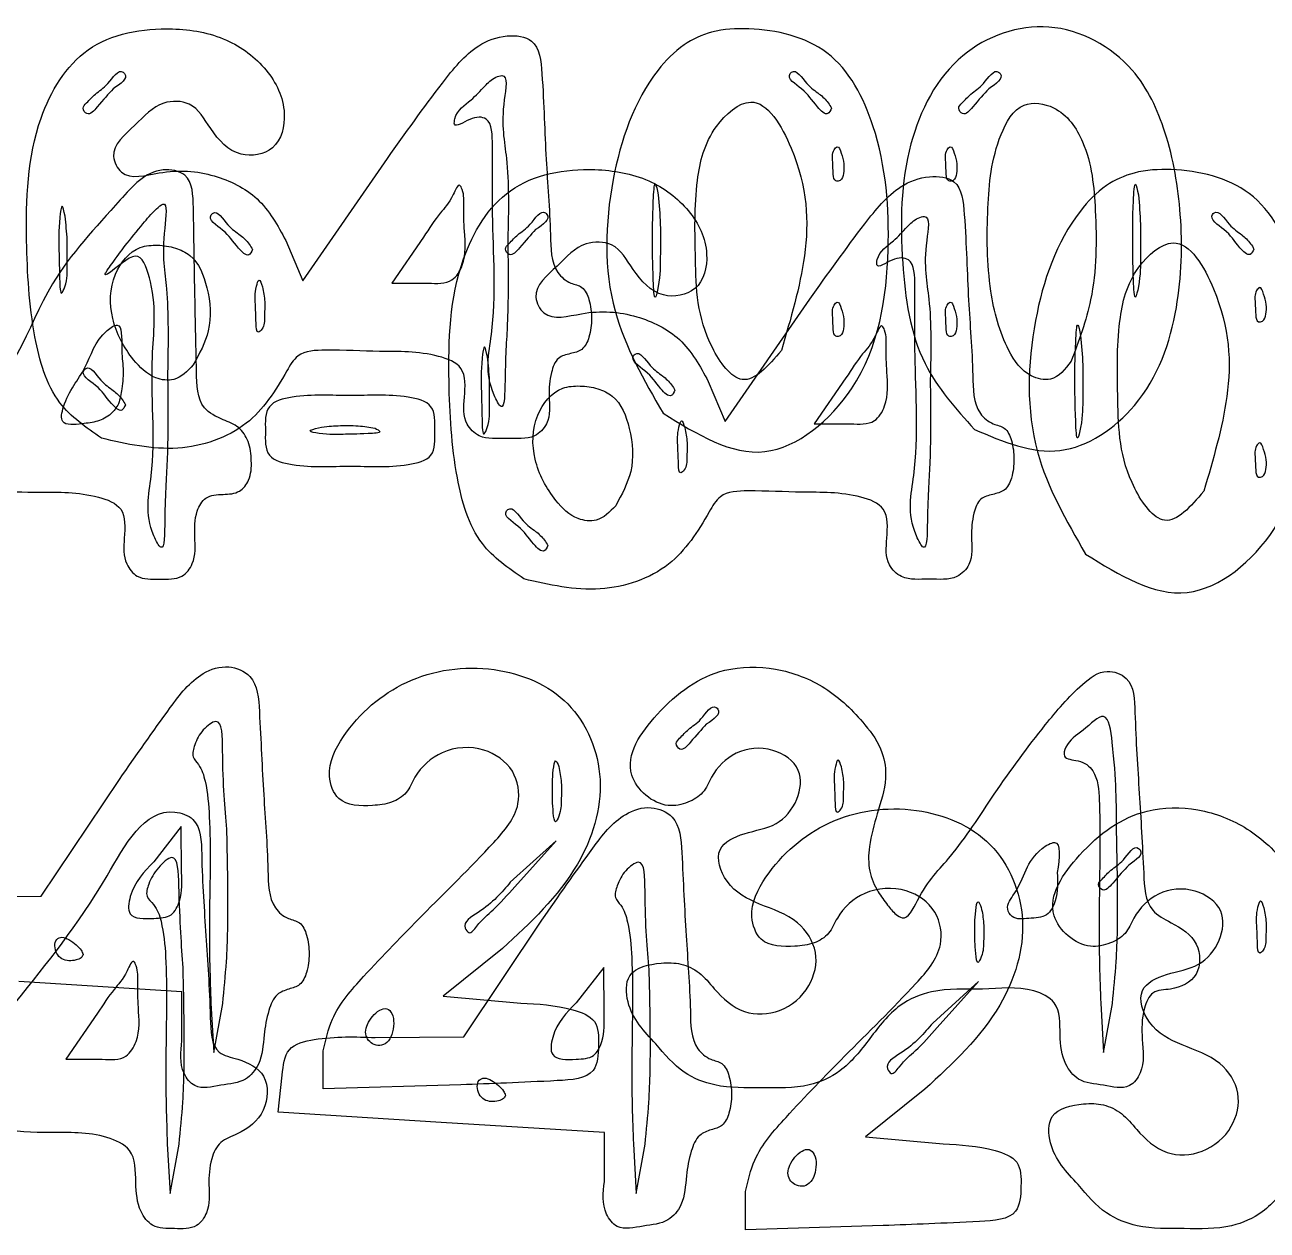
# Model space of a CAD drawing. Extents: x 0.12 to 3.45, y 0.56 to 2.39.
# Drawn here: x 2.5911 to 2.8844, y 1.4352 to 1.7197 of the extents above; entities that cross this region are included whole.
import ezdxf

# ---------------------------------------------------------------- set-up
doc = ezdxf.new("R2010")
doc.units = 0
doc.layers.get('0').update_dxf_attribs({"linetype": 'CONTINUOUS'})

msp = doc.modelspace()

# ---------------------------------------------------------------- linework, layer by layer
at = {"color": 7}
for p, q in [((2.611973, 1.704581), (2.611973, 1.704581)), ((2.81864, 1.704581), (2.81864, 1.704581)), ((2.781548, 1.700006), (2.781548, 1.700006)), ((2.783825, 1.689373), (2.783825, 1.689373)), ((2.810492, 1.689373), (2.810492, 1.689373)), ((2.656723, 1.659278), (2.676719, 1.68818)), ((2.740626, 1.679581), (2.740626, 1.679581)), ((2.853959, 1.679581), (2.853959, 1.679581)), ((2.600605, 1.674535), (2.600607, 1.674535)), ((2.65274, 1.66875), (2.656723, 1.659278)), ((2.685242, 1.669581), (2.677761, 1.658748)), ((2.694882, 1.67097), (2.694881, 1.67097)), ((2.705131, 1.669104), (2.705131, 1.669104)), ((2.711675, 1.671347), (2.711675, 1.671347)), ((2.644881, 1.666673), (2.644881, 1.666673)), ((2.881249, 1.666772), (2.881249, 1.666772)), ((2.647191, 1.657851), (2.647191, 1.657851)), ((2.677761, 1.658748), (2.686321, 1.658748)), ((2.756424, 1.626044), (2.77642, 1.654946)), ((2.883527, 1.656139), (2.883526, 1.656139)), ((2.783825, 1.652706), (2.783825, 1.652706)), ((2.810492, 1.652706), (2.810492, 1.652706)), ((2.840327, 1.646347), (2.840327, 1.646347)), ((2.769692, 1.642823), (2.769692, 1.642823)), ((2.630881, 1.639414), (2.630881, 1.639414)), ((2.700307, 1.641301), (2.700308, 1.641301)), ((2.838111, 1.64029), (2.838111, 1.64029)), ((2.624822, 1.637538), (2.624822, 1.637538)), ((2.784943, 1.636347), (2.777463, 1.625514)), ((2.794583, 1.637736), (2.794583, 1.637736)), ((2.744583, 1.633439), (2.744583, 1.633439)), ((2.752441, 1.635517), (2.756424, 1.626044)), ((2.804832, 1.63587), (2.804832, 1.63587)), ((2.613269, 1.630232), (2.613269, 1.630232)), ((2.614881, 1.630006), (2.614881, 1.630006)), ((2.741782, 1.628001), (2.741782, 1.628001)), ((2.746893, 1.624617), (2.746893, 1.624617)), ((2.777463, 1.625514), (2.786023, 1.625514)), ((2.609222, 1.62212), (2.609222, 1.62212)), ((2.647916, 1.623847), (2.647916, 1.623847)), ((2.673788, 1.62447), (2.673788, 1.62447)), ((2.815271, 1.624183), (2.815271, 1.624183)), ((2.883527, 1.619472), (2.883526, 1.619472)), ((2.869394, 1.609589), (2.869394, 1.609589)), ((2.730583, 1.60618), (2.730583, 1.60618)), ((2.714583, 1.596772), (2.714583, 1.596772)), ((2.841483, 1.594767), (2.841483, 1.594767)), ((2.708924, 1.588887), (2.708924, 1.588886)), ((2.751973, 1.55458), (2.751973, 1.55458)), ((2.717179, 1.54458), (2.717179, 1.54458)), ((2.783857, 1.544517), (2.783858, 1.544517)), ((2.595011, 1.514001), (2.613476, 1.54158)), ((2.628062, 1.530414), (2.621544, 1.52208)), ((2.62814, 1.51958), (2.628062, 1.530414)), ((2.638802, 1.52981), (2.638803, 1.52981)), ((2.848804, 1.529802), (2.848803, 1.529802)), ((2.716548, 1.52708), (2.705714, 1.51729)), ((2.706757, 1.516247), (2.716548, 1.52708)), ((2.628136, 1.51958), (2.62814, 1.51958)), ((2.83483, 1.51958), (2.83483, 1.51958)), ((2.851674, 1.521347), (2.851674, 1.521347)), ((2.706757, 1.516247), (2.706757, 1.516247)), ((2.574113, 1.513874), (2.595011, 1.514001)), ((2.81688, 1.511347), (2.81688, 1.511347)), ((2.883559, 1.511283), (2.883559, 1.511283)), ((2.694713, 1.480767), (2.713177, 1.508346)), ((2.703862, 1.501656), (2.689881, 1.490414)), ((2.604881, 1.500217), (2.604881, 1.500217)), ((2.628486, 1.497106), (2.628487, 1.497106)), ((2.727764, 1.49718), (2.721245, 1.488847)), ((2.727842, 1.486347), (2.727764, 1.49718)), ((2.738504, 1.496576), (2.738505, 1.496576)), ((2.628214, 1.491423), (2.589699, 1.493829)), ((2.816249, 1.493847), (2.805416, 1.484056)), ((2.806459, 1.483013), (2.816249, 1.493847)), ((2.628214, 1.479864), (2.628214, 1.491423)), ((2.689881, 1.490414), (2.708214, 1.488747)), ((2.617916, 1.487735), (2.617916, 1.487735)), ((2.635057, 1.488747), (2.635758, 1.47708)), ((2.635758, 1.47708), (2.637819, 1.488673)), ((2.845067, 1.488747), (2.845759, 1.47708)), ((2.845759, 1.47708), (2.84782, 1.488673)), ((2.608277, 1.486347), (2.600796, 1.475513)), ((2.678214, 1.483944), (2.678214, 1.483944)), ((2.727838, 1.486347), (2.727842, 1.486347)), ((2.806459, 1.483013), (2.806459, 1.483013)), ((2.628215, 1.479863), (2.628214, 1.479864)), ((2.673815, 1.48064), (2.694713, 1.480767)), ((2.740039, 1.479166), (2.740039, 1.479167)), ((2.600796, 1.475513), (2.609356, 1.475513)), ((2.661548, 1.468505), (2.661548, 1.477485)), ((2.661548, 1.477485), (2.661548, 1.477485)), ((2.650886, 1.463002), (2.651901, 1.471758)), ((2.694048, 1.46946), (2.661548, 1.468505)), ((2.704582, 1.466983), (2.704582, 1.466983)), ((2.803563, 1.468422), (2.789582, 1.45718)), ((2.689401, 1.460595), (2.650886, 1.463002)), ((2.727916, 1.458189), (2.689401, 1.460595)), ((2.727916, 1.44663), (2.727916, 1.458189)), ((2.624758, 1.455513), (2.625459, 1.443847)), ((2.625459, 1.443847), (2.627521, 1.455439)), ((2.734758, 1.455513), (2.735459, 1.443847)), ((2.735459, 1.443847), (2.737521, 1.455439)), ((2.789582, 1.45718), (2.807916, 1.455513)), ((2.777916, 1.45071), (2.777916, 1.45071)), ((2.617293, 1.446347), (2.617294, 1.446347)), ((2.727916, 1.44663), (2.727916, 1.44663)), ((2.839741, 1.445932), (2.839741, 1.445933)), ((2.761249, 1.444251), (2.761249, 1.444252)), ((2.761249, 1.435271), (2.761249, 1.444251)), ((2.793749, 1.436226), (2.761249, 1.435271))]:
    msp.add_line(p, q, dxfattribs=at)
for points, knots in [([(2.609222, 1.62212), (2.605602, 1.624631), (2.597305, 1.630384), (2.592415, 1.648222), (2.591149, 1.670724), (2.591843, 1.694901), (2.604567, 1.716444), (2.623593, 1.719785), (2.638647, 1.71719), (2.64863, 1.709763), (2.653488, 1.699988), (2.651059, 1.689637), (2.64089, 1.687911), (2.635042, 1.694507), (2.631153, 1.701779), (2.62246, 1.701867), (2.617462, 1.695902), (2.610526, 1.690472), (2.61455, 1.682607), (2.624704, 1.685763), (2.635324, 1.684952), (2.646981, 1.679351), (2.650789, 1.67234), (2.65274, 1.66875)], [0, 0, 0, 0, 0.012882, 0.02952, 0.052322, 0.081457, 0.100989, 0.121514, 0.134523, 0.146275, 0.157378, 0.165923, 0.173482, 0.182861, 0.190519, 0.19654, 0.20516, 0.214066, 0.218194, 0.227086, 0.24011, 0.251544, 0.263544, 0.263544, 0.263544, 0.263544]), ([(2.741782, 1.628001), (2.737272, 1.635833), (2.72752, 1.652769), (2.728294, 1.682429), (2.73582, 1.704384), (2.746026, 1.715116), (2.753676, 1.718564), (2.765449, 1.719221), (2.782612, 1.715238), (2.793974, 1.692986), (2.796, 1.665188), (2.791603, 1.63518), (2.765772, 1.61316), (2.749817, 1.62303), (2.741782, 1.628001)], [0, 0, 0, 0, 0.026676, 0.057683, 0.085602, 0.094164, 0.101334, 0.110136, 0.129422, 0.149823, 0.179306, 0.213189, 0.238466, 0.26411, 0.26411, 0.26411, 0.26411]), ([(2.815271, 1.624183), (2.810872, 1.629105), (2.800967, 1.640186), (2.797594, 1.664927), (2.797907, 1.690464), (2.809673, 1.714029), (2.833334, 1.722455), (2.85302, 1.711641), (2.86135, 1.693495), (2.864587, 1.674235), (2.863942, 1.651811), (2.856363, 1.629825), (2.835517, 1.615559), (2.822041, 1.6213), (2.815271, 1.624183)], [0, 0, 0, 0, 0.019424, 0.043736, 0.071958, 0.096103, 0.117478, 0.139627, 0.156187, 0.175967, 0.19788, 0.223021, 0.24361, 0.264392, 0.264392, 0.264392, 0.264392]), ([(2.676719, 1.68818), (2.680931, 1.694106), (2.68749, 1.703336), (2.696391, 1.714474), (2.704302, 1.717587), (2.712448, 1.716628), (2.713671, 1.703185), (2.713904, 1.688893), (2.715283, 1.673385), (2.715239, 1.662267), (2.719516, 1.658609), (2.72305, 1.658048), (2.724605, 1.654429), (2.725031, 1.650409), (2.724635, 1.646339), (2.722963, 1.642788), (2.719842, 1.642084), (2.716555, 1.641261), (2.715069, 1.636936), (2.714677, 1.631867), (2.71541, 1.626066), (2.71088, 1.621548), (2.704888, 1.622409), (2.698928, 1.621559), (2.694432, 1.62596), (2.69489, 1.631831), (2.695429, 1.639158), (2.685872, 1.642768), (2.675208, 1.642409), (2.664481, 1.64306), (2.65564, 1.642733), (2.651041, 1.634516), (2.644332, 1.623949), (2.626751, 1.618073), (2.615174, 1.620746), (2.609222, 1.62212)], [0, 0, 0, 0, 0.022007, 0.034274, 0.041375, 0.047271, 0.055344, 0.07562, 0.093396, 0.102524, 0.106444, 0.109225, 0.112563, 0.117025, 0.121531, 0.124867, 0.127729, 0.130721, 0.134448, 0.140031, 0.146603, 0.150619, 0.157191, 0.163733, 0.167711, 0.174063, 0.180905, 0.18691, 0.200895, 0.213638, 0.220268, 0.224673, 0.240319, 0.257492, 0.275658, 0.275658, 0.275658, 0.275658]), ([(2.611973, 1.704581), (2.613749, 1.705793), (2.615723, 1.70714), (2.613287, 1.709607), (2.610862, 1.705327), (2.607906, 1.703714), (2.606119, 1.701665), (2.604457, 1.700078), (2.606134, 1.697828), (2.609105, 1.701444), (2.610831, 1.703332), (2.611973, 1.704581)], [0, 0, 0, 0, 0.004493, 0.004991, 0.009484, 0.013327, 0.016291, 0.017783, 0.019321, 0.022233, 0.027927, 0.027927, 0.027927, 0.027927]), ([(2.705131, 1.669104), (2.705281, 1.675822), (2.705541, 1.687433), (2.703118, 1.697194), (2.7054, 1.708434), (2.701557, 1.707128), (2.699381, 1.704991), (2.696331, 1.701484), (2.692805, 1.699451), (2.692256, 1.694987), (2.696366, 1.69806), (2.701437, 1.698043), (2.701577, 1.686806), (2.701273, 1.671806), (2.70282, 1.650478), (2.699317, 1.636838), (2.704399, 1.627332), (2.704434, 1.641043), (2.705301, 1.650373), (2.705193, 1.662269), (2.705131, 1.669104)], [0, 0, 0, 0, 0.019054, 0.032933, 0.03865, 0.040094, 0.043422, 0.048057, 0.053903, 0.055174, 0.058934, 0.062791, 0.069247, 0.08538, 0.113832, 0.128109, 0.131277, 0.137484, 0.151686, 0.170859, 0.170859, 0.170859, 0.170859]), ([(2.781548, 1.700006), (2.781296, 1.700434), (2.780544, 1.701713), (2.778419, 1.703692), (2.775602, 1.705336), (2.773153, 1.709604), (2.770691, 1.707144), (2.77579, 1.704055), (2.77701, 1.70145), (2.780542, 1.697872), (2.781289, 1.699458), (2.781548, 1.700006)], [0, 0, 0, 0, 0.001493, 0.004457, 0.0083, 0.012792, 0.013291, 0.017784, 0.023477, 0.026389, 0.027927, 0.027927, 0.027927, 0.027927]), ([(2.81864, 1.704581), (2.820416, 1.705793), (2.822389, 1.70714), (2.819954, 1.709607), (2.817528, 1.705327), (2.814572, 1.703714), (2.812786, 1.701665), (2.811124, 1.700078), (2.812801, 1.697828), (2.815771, 1.701444), (2.817498, 1.703332), (2.81864, 1.704581)], [0, 0, 0, 0, 0.004493, 0.004991, 0.009484, 0.013327, 0.016291, 0.017783, 0.019321, 0.022233, 0.027927, 0.027927, 0.027927, 0.027927]), ([(2.769692, 1.642823), (2.771909, 1.650331), (2.776596, 1.666203), (2.775644, 1.685775), (2.76426, 1.70544), (2.752224, 1.694874), (2.749032, 1.681508), (2.749431, 1.663251), (2.749814, 1.647525), (2.760652, 1.632305), (2.766572, 1.639192), (2.769692, 1.642823)], [0, 0, 0, 0, 0.023001, 0.048625, 0.063076, 0.072995, 0.086491, 0.105018, 0.126345, 0.136657, 0.148152, 0.148152, 0.148152, 0.148152]), ([(2.838111, 1.64029), (2.839884, 1.645078), (2.844117, 1.656511), (2.844157, 1.674349), (2.842676, 1.690461), (2.835848, 1.700581), (2.825656, 1.702046), (2.819476, 1.690761), (2.818122, 1.675925), (2.818209, 1.658343), (2.821781, 1.644644), (2.827136, 1.636769), (2.834172, 1.635191), (2.836654, 1.638403), (2.838111, 1.64029)], [0, 0, 0, 0, 0.015219, 0.036343, 0.05277, 0.06334, 0.070334, 0.079156, 0.096759, 0.116427, 0.13103, 0.139018, 0.143586, 0.150081, 0.150081, 0.150081, 0.150081]), ([(2.783825, 1.689373), (2.783555, 1.69018), (2.783137, 1.691431), (2.781562, 1.689591), (2.781893, 1.687264), (2.781845, 1.685043), (2.782162, 1.682608), (2.78401, 1.682938), (2.784425, 1.684823), (2.78457, 1.686977), (2.784082, 1.688546), (2.783825, 1.689373)], [0, 0, 0, 0, 0.0018, 0.002786, 0.005648, 0.008593, 0.010286, 0.011274, 0.013064, 0.015362, 0.017914, 0.017914, 0.017914, 0.017914]), ([(2.810492, 1.689373), (2.810222, 1.69018), (2.809804, 1.691431), (2.808229, 1.689591), (2.808559, 1.687264), (2.808512, 1.685043), (2.808829, 1.682608), (2.810676, 1.682938), (2.811091, 1.684823), (2.811236, 1.686977), (2.810748, 1.688546), (2.810492, 1.689373)], [0, 0, 0, 0, 0.0018, 0.002786, 0.005648, 0.008593, 0.010286, 0.011274, 0.013064, 0.015362, 0.017914, 0.017914, 0.017914, 0.017914]), ([(2.51766, 1.595257), (2.514501, 1.598807), (2.508727, 1.605294), (2.507596, 1.619123), (2.513286, 1.628793), (2.519276, 1.634976), (2.520201, 1.641586), (2.513378, 1.649353), (2.509098, 1.66447), (2.520917, 1.682078), (2.541239, 1.687379), (2.561542, 1.682056), (2.573354, 1.66458), (2.569328, 1.649512), (2.562508, 1.641984), (2.563546, 1.635872), (2.567894, 1.632218), (2.571538, 1.628899), (2.575079, 1.626691), (2.588059, 1.634238), (2.593764, 1.65734), (2.610461, 1.674508), (2.620767, 1.686512), (2.630724, 1.68468), (2.631024, 1.671694), (2.631204, 1.657186), (2.63159, 1.641851), (2.631776, 1.629473), (2.63756, 1.626518), (2.641781, 1.625013), (2.644224, 1.621206), (2.644702, 1.616797), (2.644509, 1.612498), (2.641827, 1.609044), (2.637879, 1.608837), (2.63364, 1.608665), (2.631146, 1.604131), (2.631181, 1.598792), (2.631593, 1.593179), (2.628066, 1.588606), (2.622921, 1.588987), (2.617816, 1.588609), (2.614286, 1.593061), (2.614547, 1.598621), (2.615143, 1.605933), (2.60558, 1.609515), (2.59549, 1.609298), (2.585039, 1.60951), (2.577597, 1.609824), (2.57422, 1.606657), (2.573179, 1.602605), (2.569132, 1.5987), (2.562005, 1.591512), (2.549477, 1.584739), (2.53134, 1.584775), (2.52229, 1.591709), (2.51766, 1.595257)], [0, 0, 0, 0, 0.013931, 0.025461, 0.038773, 0.046382, 0.050879, 0.057166, 0.075911, 0.093546, 0.114375, 0.135164, 0.152793, 0.171418, 0.177494, 0.181541, 0.188421, 0.193654, 0.197145, 0.199341, 0.23586, 0.261306, 0.273648, 0.278947, 0.28687, 0.306522, 0.32554, 0.334283, 0.339518, 0.343616, 0.347587, 0.352198, 0.356848, 0.360182, 0.364124, 0.368248, 0.371958, 0.378034, 0.384408, 0.388233, 0.393569, 0.39888, 0.402657, 0.408816, 0.415657, 0.421655, 0.435609, 0.446849, 0.453515, 0.456492, 0.459923, 0.465731, 0.472834, 0.49054, 0.506847, 0.523934, 0.523934, 0.523934, 0.523934]), ([(2.708924, 1.588886), (2.705303, 1.591397), (2.697006, 1.59715), (2.692117, 1.614988), (2.69085, 1.63749), (2.691544, 1.661667), (2.704268, 1.68321), (2.723294, 1.686551), (2.738348, 1.683956), (2.748332, 1.676529), (2.753189, 1.666754), (2.75076, 1.656404), (2.740591, 1.654677), (2.734743, 1.661274), (2.730854, 1.668545), (2.722162, 1.668633), (2.717163, 1.662668), (2.710227, 1.657238), (2.714252, 1.649374), (2.724405, 1.652529), (2.735025, 1.651718), (2.746682, 1.646117), (2.750491, 1.639106), (2.752441, 1.635517)], [0, 0, 0, 0, 0.012882, 0.02952, 0.052322, 0.081457, 0.100989, 0.121514, 0.134523, 0.146275, 0.157378, 0.165923, 0.173482, 0.182861, 0.190519, 0.19654, 0.20516, 0.214066, 0.218194, 0.227086, 0.24011, 0.251544, 0.263544, 0.263544, 0.263544, 0.263544]), ([(2.77642, 1.654946), (2.780632, 1.660872), (2.787192, 1.670102), (2.796092, 1.681241), (2.804003, 1.684353), (2.81215, 1.683395), (2.813372, 1.669951), (2.813605, 1.655659), (2.814985, 1.640151), (2.814941, 1.629033), (2.819217, 1.625375), (2.822751, 1.624815), (2.824306, 1.621195), (2.824733, 1.617176), (2.824336, 1.613105), (2.822665, 1.609554), (2.819543, 1.60885), (2.816257, 1.608027), (2.81477, 1.603702), (2.814379, 1.598633), (2.815111, 1.592832), (2.810582, 1.588314), (2.80459, 1.589175), (2.798629, 1.588325), (2.794133, 1.592726), (2.794592, 1.598597), (2.79513, 1.605924), (2.785574, 1.609534), (2.77491, 1.609175), (2.764183, 1.609826), (2.755341, 1.6095), (2.750743, 1.601282), (2.744033, 1.590715), (2.726453, 1.58484), (2.714875, 1.587513), (2.708924, 1.588887)], [0, 0, 0, 0, 0.022007, 0.034274, 0.041375, 0.047271, 0.055344, 0.07562, 0.093396, 0.102524, 0.106444, 0.109225, 0.112563, 0.117025, 0.121531, 0.124867, 0.127729, 0.130721, 0.134448, 0.140031, 0.146603, 0.150619, 0.157191, 0.163733, 0.167711, 0.174063, 0.180905, 0.18691, 0.200895, 0.213638, 0.220268, 0.224673, 0.240319, 0.257492, 0.275658, 0.275658, 0.275658, 0.275658]), ([(2.841483, 1.594767), (2.836974, 1.602599), (2.827222, 1.619535), (2.827995, 1.649196), (2.835521, 1.67115), (2.845727, 1.681882), (2.853378, 1.68533), (2.86515, 1.685987), (2.882313, 1.682004), (2.893675, 1.659752), (2.895701, 1.631954), (2.891305, 1.601946), (2.865473, 1.579926), (2.849518, 1.589796), (2.841483, 1.594767)], [0, 0, 0, 0, 0.026676, 0.057683, 0.085602, 0.094164, 0.101334, 0.110136, 0.129422, 0.149823, 0.179306, 0.213189, 0.238466, 0.26411, 0.26411, 0.26411, 0.26411]), ([(2.694881, 1.67097), (2.694784, 1.672998), (2.694624, 1.676356), (2.694881, 1.67973), (2.693538, 1.682708), (2.691677, 1.677914), (2.688883, 1.675228), (2.686552, 1.671612), (2.685242, 1.669581)], [0, 0, 0, 0, 0.005968, 0.009879, 0.010996, 0.013685, 0.019045, 0.025918, 0.025918, 0.025918, 0.025918]), ([(2.740626, 1.679581), (2.740378, 1.680759), (2.739753, 1.683729), (2.739256, 1.674706), (2.73929, 1.668729), (2.739283, 1.662841), (2.739719, 1.653704), (2.741184, 1.660166), (2.741055, 1.664797), (2.741276, 1.672446), (2.740834, 1.677293), (2.740626, 1.679581)], [0, 0, 0, 0, 0.002578, 0.0065, 0.015931, 0.025362, 0.029284, 0.031862, 0.038821, 0.046605, 0.053563, 0.053563, 0.053563, 0.053563]), ([(2.853959, 1.679581), (2.853711, 1.680759), (2.853086, 1.683729), (2.85259, 1.674706), (2.852623, 1.668729), (2.852616, 1.662841), (2.853053, 1.653704), (2.854517, 1.660166), (2.854388, 1.664797), (2.854608, 1.672446), (2.854167, 1.677293), (2.853959, 1.679581)], [0, 0, 0, 0, 0.002578, 0.0065, 0.015931, 0.025362, 0.029284, 0.031862, 0.03882, 0.046604, 0.053563, 0.053563, 0.053563, 0.053563]), ([(2.624822, 1.637538), (2.624943, 1.644624), (2.625151, 1.656823), (2.623149, 1.666124), (2.62507, 1.678798), (2.621229, 1.675429), (2.618758, 1.67242), (2.614656, 1.667442), (2.612645, 1.664681), (2.609328, 1.660037), (2.613644, 1.662806), (2.618178, 1.667672), (2.622674, 1.654053), (2.620079, 1.638789), (2.622627, 1.617084), (2.619041, 1.60351), (2.624144, 1.594039), (2.624088, 1.608313), (2.625012, 1.617969), (2.624891, 1.630394), (2.624822, 1.637538)], [0, 0, 0, 0, 0.019834, 0.034145, 0.039843, 0.041711, 0.046453, 0.053087, 0.058886, 0.061453, 0.062831, 0.070271, 0.076948, 0.094623, 0.122763, 0.136923, 0.140077, 0.146509, 0.161311, 0.181328, 0.181328, 0.181328, 0.181328]), ([(2.600607, 1.674535), (2.600355, 1.675711), (2.599825, 1.678191), (2.599053, 1.671707), (2.599171, 1.666917), (2.599286, 1.662449), (2.599443, 1.655133), (2.60126, 1.659357), (2.600983, 1.663027), (2.601279, 1.668822), (2.600826, 1.672664), (2.600605, 1.674535)], [0, 0, 0, 0, 0.00246, 0.005188, 0.012324, 0.019699, 0.023047, 0.024683, 0.029728, 0.035716, 0.041401, 0.041401, 0.041401, 0.041401]), ([(2.644881, 1.666673), (2.644629, 1.667101), (2.643877, 1.66838), (2.641752, 1.670359), (2.638935, 1.672002), (2.636487, 1.676271), (2.634024, 1.67381), (2.639124, 1.670722), (2.640343, 1.668117), (2.643875, 1.664539), (2.644623, 1.666125), (2.644881, 1.666673)], [0, 0, 0, 0, 0.001493, 0.004457, 0.0083, 0.012792, 0.013291, 0.017783, 0.023477, 0.026389, 0.027927, 0.027927, 0.027927, 0.027927]), ([(2.711675, 1.671347), (2.713451, 1.672559), (2.715424, 1.673906), (2.712988, 1.676373), (2.710563, 1.672093), (2.707607, 1.67048), (2.705821, 1.668432), (2.704159, 1.666844), (2.705836, 1.664594), (2.708806, 1.668211), (2.710532, 1.670098), (2.711675, 1.671347)], [0, 0, 0, 0, 0.004493, 0.004991, 0.009484, 0.013327, 0.016291, 0.017783, 0.019321, 0.022233, 0.027927, 0.027927, 0.027927, 0.027927]), ([(2.804832, 1.63587), (2.804982, 1.642588), (2.805243, 1.654199), (2.802819, 1.66396), (2.805101, 1.675201), (2.801259, 1.673894), (2.799082, 1.671758), (2.796033, 1.66825), (2.792506, 1.666217), (2.791957, 1.661753), (2.796068, 1.664826), (2.801138, 1.664809), (2.801278, 1.653572), (2.800975, 1.638572), (2.802521, 1.617244), (2.799018, 1.603604), (2.8041, 1.594098), (2.804135, 1.607809), (2.805002, 1.617139), (2.804894, 1.629035), (2.804832, 1.63587)], [0, 0, 0, 0, 0.019054, 0.032933, 0.03865, 0.040094, 0.043422, 0.048057, 0.053903, 0.055174, 0.058934, 0.062791, 0.069247, 0.08538, 0.113832, 0.128109, 0.131277, 0.137484, 0.151686, 0.170859, 0.170859, 0.170859, 0.170859]), ([(2.881249, 1.666772), (2.880997, 1.667201), (2.880245, 1.668479), (2.87812, 1.670458), (2.875303, 1.672102), (2.872855, 1.67637), (2.870392, 1.67391), (2.875492, 1.670821), (2.876712, 1.668217), (2.880243, 1.664639), (2.880991, 1.666224), (2.881249, 1.666772)], [0, 0, 0, 0, 0.001493, 0.004457, 0.0083, 0.012792, 0.013291, 0.017784, 0.023477, 0.026389, 0.027927, 0.027927, 0.027927, 0.027927]), ([(2.686321, 1.658748), (2.688377, 1.658628), (2.691968, 1.658419), (2.695406, 1.664148), (2.695089, 1.668269), (2.694882, 1.67097)], [0, 0, 0, 0, 0.005662, 0.009889, 0.01792, 0.01792, 0.01792, 0.01792]), ([(2.630881, 1.639414), (2.632319, 1.642049), (2.635412, 1.647717), (2.634699, 1.657147), (2.631771, 1.664777), (2.626556, 1.667258), (2.622543, 1.667824), (2.616686, 1.667378), (2.611162, 1.660472), (2.611035, 1.649971), (2.615564, 1.641494), (2.620935, 1.636169), (2.627042, 1.635377), (2.629479, 1.63794), (2.630881, 1.639414)], [0, 0, 0, 0, 0.008821, 0.018973, 0.027621, 0.03141, 0.035654, 0.039791, 0.048417, 0.058867, 0.069758, 0.076557, 0.080791, 0.086522, 0.086522, 0.086522, 0.086522]), ([(2.869394, 1.609589), (2.871611, 1.617097), (2.876298, 1.632969), (2.875345, 1.652541), (2.863961, 1.672206), (2.851926, 1.66164), (2.848733, 1.648274), (2.849132, 1.630017), (2.849516, 1.614291), (2.860353, 1.599071), (2.866273, 1.605958), (2.869394, 1.609589)], [0, 0, 0, 0, 0.023001, 0.048625, 0.063076, 0.072995, 0.086491, 0.105018, 0.126345, 0.136657, 0.148152, 0.148152, 0.148152, 0.148152]), ([(2.647191, 1.657851), (2.646923, 1.658679), (2.646417, 1.660244), (2.645374, 1.656649), (2.645553, 1.653621), (2.645648, 1.650714), (2.645791, 1.646511), (2.647755, 1.648417), (2.647621, 1.650935), (2.647909, 1.654325), (2.64743, 1.656677), (2.647191, 1.657851)], [0, 0, 0, 0, 0.001785, 0.003375, 0.007613, 0.01209, 0.01428, 0.015355, 0.018297, 0.02189, 0.025464, 0.025464, 0.025464, 0.025464]), ([(2.883526, 1.656139), (2.883256, 1.656946), (2.882839, 1.658197), (2.881263, 1.656357), (2.881594, 1.654031), (2.881547, 1.651809), (2.881864, 1.649374), (2.883711, 1.649705), (2.884126, 1.651589), (2.884271, 1.653743), (2.883783, 1.655312), (2.883527, 1.656139)], [0, 0, 0, 0, 0.0018, 0.002786, 0.005648, 0.008593, 0.010286, 0.011274, 0.013064, 0.015362, 0.017914, 0.017914, 0.017914, 0.017914]), ([(2.783825, 1.652706), (2.783555, 1.653514), (2.783137, 1.654764), (2.781562, 1.652925), (2.781893, 1.650598), (2.781845, 1.648376), (2.782162, 1.645942), (2.78401, 1.646272), (2.784425, 1.648156), (2.78457, 1.65031), (2.784082, 1.65188), (2.783825, 1.652706)], [0, 0, 0, 0, 0.0018, 0.002786, 0.005648, 0.008593, 0.010286, 0.011274, 0.013064, 0.015362, 0.017914, 0.017914, 0.017914, 0.017914]), ([(2.810492, 1.652706), (2.810222, 1.653514), (2.809804, 1.654764), (2.808229, 1.652925), (2.808559, 1.650598), (2.808512, 1.648376), (2.808829, 1.645942), (2.810676, 1.646272), (2.811091, 1.648156), (2.811236, 1.65031), (2.810748, 1.65188), (2.810492, 1.652706)], [0, 0, 0, 0, 0.0018, 0.002786, 0.005648, 0.008593, 0.010286, 0.011274, 0.013064, 0.015362, 0.017914, 0.017914, 0.017914, 0.017914]), ([(2.613269, 1.630232), (2.613557, 1.631402), (2.614224, 1.634111), (2.61443, 1.638806), (2.61381, 1.642989), (2.614212, 1.650156), (2.607753, 1.645771), (2.605977, 1.638231), (2.600779, 1.632624), (2.599143, 1.624874), (2.604638, 1.625528), (2.608191, 1.625913), (2.611507, 1.627531), (2.612715, 1.629382), (2.613269, 1.630232)], [0, 0, 0, 0, 0.003634, 0.00842, 0.013399, 0.018783, 0.021434, 0.031622, 0.04222, 0.045697, 0.050243, 0.054008, 0.057557, 0.060571, 0.060571, 0.060571, 0.060571]), ([(2.794583, 1.637736), (2.794486, 1.639764), (2.794325, 1.643122), (2.794582, 1.646496), (2.79324, 1.649474), (2.791378, 1.64468), (2.788585, 1.641994), (2.786253, 1.638378), (2.784943, 1.636347)], [0, 0, 0, 0, 0.005968, 0.009879, 0.010996, 0.013685, 0.019045, 0.025918, 0.025918, 0.025918, 0.025918]), ([(2.840327, 1.646347), (2.840079, 1.647525), (2.839454, 1.650495), (2.838958, 1.641472), (2.838991, 1.635495), (2.838984, 1.629607), (2.83942, 1.62047), (2.840885, 1.626932), (2.840757, 1.631563), (2.840977, 1.639212), (2.840536, 1.644059), (2.840327, 1.646347)], [0, 0, 0, 0, 0.002578, 0.0065, 0.015931, 0.025362, 0.029284, 0.031862, 0.038821, 0.046605, 0.053563, 0.053563, 0.053563, 0.053563]), ([(2.700308, 1.641301), (2.700057, 1.642477), (2.699526, 1.644957), (2.698755, 1.638473), (2.698873, 1.633683), (2.698987, 1.629215), (2.699144, 1.621899), (2.700961, 1.626123), (2.700684, 1.629793), (2.700981, 1.635588), (2.700528, 1.63943), (2.700307, 1.641301)], [0, 0, 0, 0, 0.00246, 0.005188, 0.012324, 0.019699, 0.023047, 0.024683, 0.029728, 0.035716, 0.041401, 0.041401, 0.041401, 0.041401]), ([(2.744583, 1.633439), (2.744331, 1.633867), (2.743579, 1.635146), (2.741454, 1.637125), (2.738637, 1.638768), (2.736188, 1.643037), (2.733726, 1.640576), (2.738825, 1.637488), (2.740045, 1.634883), (2.743576, 1.631305), (2.744324, 1.632891), (2.744583, 1.633439)], [0, 0, 0, 0, 0.001493, 0.004457, 0.0083, 0.012792, 0.013291, 0.017783, 0.023477, 0.026389, 0.027927, 0.027927, 0.027927, 0.027927]), ([(2.614881, 1.630006), (2.614629, 1.630434), (2.613877, 1.631713), (2.611752, 1.633692), (2.608935, 1.635336), (2.606487, 1.639604), (2.604024, 1.637143), (2.609124, 1.634055), (2.610343, 1.63145), (2.613875, 1.627872), (2.614623, 1.629458), (2.614881, 1.630006)], [0, 0, 0, 0, 0.001493, 0.004457, 0.0083, 0.012792, 0.013291, 0.017783, 0.023477, 0.026389, 0.027927, 0.027927, 0.027927, 0.027927]), ([(2.786023, 1.625514), (2.788079, 1.625394), (2.79167, 1.625185), (2.795108, 1.630914), (2.794791, 1.635036), (2.794583, 1.637736)], [0, 0, 0, 0, 0.005662, 0.009889, 0.01792, 0.01792, 0.01792, 0.01792]), ([(2.730583, 1.60618), (2.732021, 1.608815), (2.735113, 1.614483), (2.7344, 1.623914), (2.731473, 1.631543), (2.726258, 1.634024), (2.722244, 1.63459), (2.716388, 1.634144), (2.710864, 1.627238), (2.710737, 1.616737), (2.715265, 1.60826), (2.720637, 1.602935), (2.726743, 1.602143), (2.729181, 1.604706), (2.730583, 1.60618)], [0, 0, 0, 0, 0.008821, 0.018973, 0.027621, 0.03141, 0.035654, 0.039791, 0.048417, 0.058867, 0.069758, 0.076557, 0.080791, 0.086522, 0.086522, 0.086522, 0.086522]), ([(2.647916, 1.623847), (2.647856, 1.626018), (2.647735, 1.630381), (2.657315, 1.63273), (2.667923, 1.631795), (2.678498, 1.63273), (2.688124, 1.630381), (2.687812, 1.623847), (2.688124, 1.617313), (2.678498, 1.614964), (2.667923, 1.615899), (2.657315, 1.614964), (2.647735, 1.617313), (2.647856, 1.621676), (2.647916, 1.623847)], [0, 0, 0, 0, 0.005776, 0.011608, 0.025292, 0.038977, 0.044808, 0.050584, 0.056361, 0.062192, 0.075877, 0.089561, 0.095393, 0.101169, 0.101169, 0.101169, 0.101169]), ([(2.673788, 1.62447), (2.672489, 1.624701), (2.66963, 1.625209), (2.664871, 1.625046), (2.661893, 1.62498), (2.657396, 1.623732), (2.662533, 1.622904), (2.666378, 1.623034), (2.670069, 1.623109), (2.675831, 1.623335), (2.674289, 1.624192), (2.673788, 1.62447)], [0, 0, 0, 0, 0.003992, 0.008782, 0.013403, 0.015508, 0.017659, 0.023347, 0.029272, 0.03203, 0.033356, 0.033356, 0.033356, 0.033356]), ([(2.746893, 1.624617), (2.746625, 1.625445), (2.746118, 1.62701), (2.745076, 1.623415), (2.745255, 1.620387), (2.745349, 1.61748), (2.745492, 1.613277), (2.747456, 1.615183), (2.747323, 1.617701), (2.74761, 1.621091), (2.747131, 1.623444), (2.746893, 1.624617)], [0, 0, 0, 0, 0.001785, 0.003375, 0.007613, 0.01209, 0.01428, 0.015355, 0.018297, 0.02189, 0.025464, 0.025464, 0.025464, 0.025464]), ([(2.883526, 1.619472), (2.883256, 1.62028), (2.882839, 1.62153), (2.881263, 1.619691), (2.881594, 1.617364), (2.881547, 1.615142), (2.881864, 1.612708), (2.883711, 1.613038), (2.884126, 1.614922), (2.884271, 1.617076), (2.883783, 1.618646), (2.883527, 1.619472)], [0, 0, 0, 0, 0.0018, 0.002786, 0.005648, 0.008593, 0.010286, 0.011274, 0.013064, 0.015362, 0.017914, 0.017914, 0.017914, 0.017914]), ([(2.714583, 1.596772), (2.714331, 1.597201), (2.713579, 1.598479), (2.711454, 1.600458), (2.708637, 1.602102), (2.706188, 1.60637), (2.703726, 1.60391), (2.708825, 1.600821), (2.710045, 1.598216), (2.713576, 1.594639), (2.714324, 1.596224), (2.714583, 1.596772)], [0, 0, 0, 0, 0.001493, 0.004457, 0.0083, 0.012792, 0.013291, 0.017783, 0.023477, 0.026389, 0.027927, 0.027927, 0.027927, 0.027927]), ([(2.613476, 1.54158), (2.617391, 1.547216), (2.623415, 1.555887), (2.631295, 1.566364), (2.638953, 1.56889), (2.645994, 1.565893), (2.646756, 1.55331), (2.647334, 1.538601), (2.648606, 1.523397), (2.648574, 1.512266), (2.652849, 1.508608), (2.656384, 1.508047), (2.657936, 1.504429), (2.658375, 1.500428), (2.657933, 1.4964), (2.656394, 1.492863), (2.653316, 1.492114), (2.650101, 1.490872), (2.648385, 1.486443), (2.647404, 1.48095), (2.647211, 1.474913), (2.643132, 1.469896), (2.637422, 1.469599), (2.631583, 1.468022), (2.627478, 1.473271), (2.62792, 1.477229), (2.628215, 1.479863)], [0, 0, 0, 0, 0.020764, 0.031945, 0.038136, 0.043578, 0.052184, 0.071884, 0.08966, 0.098788, 0.102708, 0.105489, 0.108827, 0.113289, 0.117723, 0.121063, 0.123795, 0.126787, 0.131018, 0.13692, 0.143947, 0.148591, 0.154621, 0.160749, 0.164609, 0.172295, 0.172295, 0.172295, 0.172295]), ([(2.661548, 1.477485), (2.66212, 1.480041), (2.663612, 1.486707), (2.672777, 1.497013), (2.685818, 1.510557), (2.698673, 1.522982), (2.708658, 1.534388), (2.707047, 1.544312), (2.699267, 1.549656), (2.689583, 1.549026), (2.683563, 1.543633), (2.681521, 1.53822), (2.677593, 1.535831), (2.672171, 1.535208), (2.664933, 1.535363), (2.661911, 1.54396), (2.667564, 1.55503), (2.680735, 1.566444), (2.701464, 1.569424), (2.721186, 1.561323), (2.729382, 1.541069), (2.722172, 1.51858), (2.710448, 1.507743), (2.703862, 1.501656)], [0, 0, 0, 0, 0.007762, 0.020242, 0.040197, 0.064365, 0.075156, 0.082909, 0.091289, 0.101111, 0.109782, 0.113938, 0.11805, 0.122639, 0.130736, 0.136449, 0.146389, 0.165981, 0.186883, 0.206053, 0.225418, 0.24617, 0.27277, 0.27277, 0.27277, 0.27277]), ([(2.740039, 1.479167), (2.737295, 1.482065), (2.733118, 1.486478), (2.732761, 1.496729), (2.740381, 1.498353), (2.746024, 1.498302), (2.750664, 1.496089), (2.754534, 1.491137), (2.760344, 1.485709), (2.769944, 1.486214), (2.776805, 1.492062), (2.778848, 1.500967), (2.77359, 1.509027), (2.764618, 1.511817), (2.756544, 1.515946), (2.753346, 1.525606), (2.761403, 1.529333), (2.768687, 1.530185), (2.773908, 1.536301), (2.774912, 1.544518), (2.767456, 1.549535), (2.758728, 1.548749), (2.753511, 1.543429), (2.751504, 1.538161), (2.747523, 1.535904), (2.74083, 1.534418), (2.73029, 1.543661), (2.74095, 1.559069), (2.753494, 1.568181), (2.76867, 1.568359), (2.780517, 1.563711), (2.788548, 1.556009), (2.793792, 1.548639), (2.794781, 1.540951), (2.792313, 1.533671), (2.790328, 1.526498), (2.79011, 1.520001), (2.792168, 1.515357), (2.79459, 1.512093), (2.796288, 1.509954), (2.799431, 1.507892), (2.803187, 1.516717), (2.810723, 1.523846), (2.820331, 1.539029), (2.830375, 1.55271), (2.838763, 1.562624), (2.845773, 1.568052), (2.852984, 1.565338), (2.853185, 1.5531), (2.854208, 1.538375), (2.855044, 1.523286), (2.855608, 1.510864), (2.862515, 1.507384), (2.86859, 1.503741), (2.868803, 1.494767), (2.862595, 1.491772), (2.856981, 1.491931), (2.854725, 1.486352), (2.854694, 1.480115), (2.855667, 1.473427), (2.85156, 1.468005), (2.845681, 1.469604), (2.839948, 1.469882), (2.83594, 1.474956), (2.835327, 1.481293), (2.835621, 1.488978), (2.827066, 1.49307), (2.817241, 1.491626), (2.806352, 1.492486), (2.796547, 1.488302), (2.7906, 1.480431), (2.784653, 1.472664), (2.775283, 1.468466), (2.765084, 1.468877), (2.75499, 1.468581), (2.745856, 1.472194), (2.742101, 1.476695), (2.740039, 1.479166)], [0, 0, 0, 0, 0.011828, 0.018005, 0.025981, 0.030683, 0.035412, 0.040606, 0.049579, 0.05784, 0.066913, 0.074861, 0.083038, 0.093004, 0.102387, 0.110025, 0.116838, 0.124735, 0.132274, 0.139103, 0.146763, 0.155441, 0.163536, 0.167722, 0.171866, 0.176584, 0.187786, 0.203261, 0.222327, 0.234335, 0.246815, 0.259625, 0.267282, 0.273413, 0.28203, 0.290015, 0.29581, 0.301058, 0.30491, 0.307901, 0.309499, 0.314927, 0.328005, 0.345924, 0.366229, 0.379193, 0.385823, 0.390544, 0.398877, 0.417996, 0.436885, 0.445863, 0.451089, 0.458933, 0.465956, 0.472943, 0.477185, 0.481285, 0.488682, 0.496612, 0.500526, 0.506674, 0.512704, 0.517347, 0.524374, 0.532068, 0.537649, 0.549767, 0.561801, 0.5699, 0.580456, 0.590909, 0.598832, 0.610087, 0.621158, 0.628974, 0.638487, 0.638487, 0.638487, 0.638487]), ([(2.751973, 1.55458), (2.753749, 1.555793), (2.755722, 1.557139), (2.753287, 1.559607), (2.750861, 1.555326), (2.747905, 1.553713), (2.746119, 1.551665), (2.744457, 1.550077), (2.746134, 1.547828), (2.749104, 1.551444), (2.750831, 1.553332), (2.751973, 1.55458)], [0, 0, 0, 0, 0.004493, 0.004991, 0.009484, 0.013327, 0.016291, 0.017783, 0.019321, 0.022233, 0.027927, 0.027927, 0.027927, 0.027927]), ([(2.638803, 1.52981), (2.638342, 1.534886), (2.637709, 1.541847), (2.63783, 1.557142), (2.632705, 1.553087), (2.631382, 1.550267), (2.630322, 1.546962), (2.632735, 1.544623), (2.634171, 1.539792), (2.634835, 1.531895), (2.634924, 1.52129), (2.634652, 1.509558), (2.634695, 1.498559), (2.634949, 1.491679), (2.635057, 1.488747)], [0, 0, 0, 0, 0.018692, 0.025635, 0.029202, 0.033261, 0.036082, 0.038289, 0.042545, 0.050994, 0.062013, 0.07435, 0.0862, 0.095002, 0.095002, 0.095002, 0.095002]), ([(2.848803, 1.529802), (2.848802, 1.535639), (2.848799, 1.543297), (2.846692, 1.558903), (2.84073, 1.552578), (2.837202, 1.550783), (2.8359, 1.546214), (2.840393, 1.546304), (2.844359, 1.543196), (2.844922, 1.534043), (2.844873, 1.523119), (2.844662, 1.510024), (2.844702, 1.498752), (2.844958, 1.491721), (2.845067, 1.488747)], [0, 0, 0, 0, 0.020552, 0.026966, 0.032744, 0.038503, 0.040598, 0.044, 0.048202, 0.05532, 0.069317, 0.082106, 0.094278, 0.103203, 0.103203, 0.103203, 0.103203]), ([(2.717179, 1.54458), (2.716899, 1.545232), (2.716227, 1.546797), (2.715609, 1.542095), (2.715676, 1.538739), (2.715636, 1.535421), (2.716191, 1.53067), (2.717733, 1.53397), (2.717698, 1.536645), (2.717906, 1.540751), (2.717413, 1.543349), (2.717179, 1.54458)], [0, 0, 0, 0, 0.001544, 0.00371, 0.008792, 0.013873, 0.016039, 0.017583, 0.021362, 0.025554, 0.029333, 0.029333, 0.029333, 0.029333]), ([(2.783858, 1.544517), (2.78359, 1.545345), (2.783083, 1.54691), (2.78204, 1.543315), (2.78222, 1.540287), (2.782314, 1.53738), (2.782457, 1.533177), (2.784421, 1.535084), (2.784287, 1.537601), (2.784575, 1.540991), (2.784096, 1.543344), (2.783857, 1.544517)], [0, 0, 0, 0, 0.001785, 0.003375, 0.007613, 0.01209, 0.01428, 0.015355, 0.018297, 0.02189, 0.025464, 0.025464, 0.025464, 0.025464]), ([(2.617294, 1.446347), (2.617282, 1.449187), (2.617263, 1.454274), (2.60803, 1.458528), (2.597222, 1.457941), (2.587095, 1.458525), (2.578329, 1.460643), (2.577177, 1.474044), (2.592014, 1.492833), (2.607347, 1.51162), (2.620168, 1.536427), (2.632762, 1.532045), (2.632833, 1.519551), (2.633906, 1.504551), (2.634856, 1.490034), (2.635075, 1.476883), (2.64236, 1.475525), (2.648893, 1.472198), (2.648385, 1.462639), (2.642651, 1.458113), (2.636954, 1.456353), (2.634721, 1.451408), (2.634434, 1.44575), (2.63494, 1.440045), (2.631553, 1.435317), (2.626435, 1.435585), (2.621264, 1.435459), (2.61764, 1.440274), (2.617426, 1.444021), (2.617293, 1.446347)], [0, 0, 0, 0, 0.007753, 0.013884, 0.027363, 0.040046, 0.045896, 0.050905, 0.075794, 0.112722, 0.134649, 0.139257, 0.147737, 0.166966, 0.186299, 0.194736, 0.199433, 0.206732, 0.214688, 0.223033, 0.227413, 0.231816, 0.238031, 0.2446, 0.248457, 0.253663, 0.258901, 0.263122, 0.270035, 0.270035, 0.270035, 0.270035]), ([(2.713177, 1.508346), (2.717093, 1.513982), (2.723117, 1.522653), (2.730997, 1.53313), (2.738654, 1.535656), (2.745696, 1.532659), (2.746457, 1.520076), (2.747036, 1.505367), (2.748308, 1.490163), (2.748275, 1.479032), (2.75255, 1.475374), (2.756086, 1.474814), (2.757637, 1.471196), (2.758076, 1.467194), (2.757634, 1.463166), (2.756096, 1.459629), (2.753017, 1.45888), (2.749802, 1.457638), (2.748086, 1.453209), (2.747105, 1.447716), (2.746912, 1.441679), (2.742833, 1.436662), (2.737123, 1.436365), (2.731285, 1.434788), (2.727179, 1.440037), (2.727622, 1.443995), (2.727916, 1.44663)], [0, 0, 0, 0, 0.020764, 0.031945, 0.038136, 0.043578, 0.052184, 0.071884, 0.08966, 0.098788, 0.102708, 0.105489, 0.108827, 0.113289, 0.117723, 0.121063, 0.123795, 0.126787, 0.131018, 0.13692, 0.143947, 0.148591, 0.154621, 0.160749, 0.164609, 0.172295, 0.172295, 0.172295, 0.172295]), ([(2.761249, 1.444252), (2.761821, 1.446808), (2.763313, 1.453473), (2.772479, 1.463779), (2.78552, 1.477323), (2.798374, 1.489748), (2.808359, 1.501154), (2.806749, 1.511078), (2.798969, 1.516422), (2.789285, 1.515792), (2.783264, 1.5104), (2.781223, 1.504986), (2.777295, 1.502598), (2.771872, 1.501974), (2.764634, 1.502129), (2.761613, 1.510726), (2.767266, 1.521796), (2.780437, 1.53321), (2.801166, 1.536191), (2.820888, 1.528089), (2.829083, 1.507835), (2.821873, 1.485347), (2.810149, 1.474509), (2.803563, 1.468422)], [0, 0, 0, 0, 0.007762, 0.020242, 0.040197, 0.064365, 0.075156, 0.082909, 0.091289, 0.101111, 0.109783, 0.113938, 0.11805, 0.122639, 0.130736, 0.136449, 0.146389, 0.165982, 0.186883, 0.206053, 0.225418, 0.24617, 0.27277, 0.27277, 0.27277, 0.27277]), ([(2.839741, 1.445933), (2.836997, 1.448832), (2.83282, 1.453244), (2.832463, 1.463496), (2.840082, 1.46512), (2.845725, 1.465068), (2.850365, 1.462855), (2.854235, 1.457904), (2.860046, 1.452475), (2.869645, 1.452981), (2.876507, 1.458828), (2.878549, 1.467733), (2.873291, 1.475793), (2.864319, 1.478583), (2.856246, 1.482712), (2.853047, 1.492372), (2.861105, 1.496099), (2.868388, 1.496951), (2.873609, 1.503067), (2.874614, 1.511284), (2.867158, 1.516301), (2.858429, 1.515515), (2.853212, 1.510195), (2.851206, 1.504927), (2.847224, 1.50267), (2.840532, 1.501184), (2.829991, 1.510427), (2.840651, 1.525835), (2.853195, 1.534947), (2.868372, 1.535126), (2.880219, 1.530477), (2.888249, 1.522775), (2.893494, 1.515405), (2.894483, 1.507717), (2.892014, 1.500437), (2.890029, 1.493265), (2.889812, 1.486767), (2.891869, 1.482123), (2.894291, 1.478859), (2.895989, 1.47672), (2.899132, 1.474658), (2.902888, 1.483483), (2.910424, 1.490612), (2.920032, 1.505795), (2.930076, 1.519476), (2.938464, 1.52939), (2.945475, 1.534818), (2.952686, 1.532104), (2.952887, 1.519866), (2.953909, 1.505141), (2.954745, 1.490052), (2.955309, 1.47763), (2.962217, 1.47415), (2.968292, 1.470507), (2.968505, 1.461533), (2.962296, 1.458538), (2.956683, 1.458698), (2.954426, 1.453118), (2.954395, 1.446881), (2.955368, 1.440193), (2.951262, 1.434772), (2.945382, 1.43637), (2.93965, 1.436648), (2.935642, 1.441722), (2.935029, 1.448059), (2.935322, 1.455745), (2.926768, 1.459837), (2.916943, 1.458393), (2.906053, 1.459253), (2.896249, 1.455068), (2.890301, 1.447197), (2.884355, 1.43943), (2.874985, 1.435233), (2.864786, 1.435643), (2.854691, 1.435347), (2.845558, 1.438961), (2.841802, 1.443461), (2.839741, 1.445932)], [0, 0, 0, 0, 0.011828, 0.018005, 0.025981, 0.030683, 0.035412, 0.040606, 0.049579, 0.05784, 0.066914, 0.074861, 0.083039, 0.093004, 0.102387, 0.110025, 0.116838, 0.124735, 0.132274, 0.139103, 0.146763, 0.155441, 0.163536, 0.167722, 0.171866, 0.176585, 0.187786, 0.203261, 0.222327, 0.234335, 0.246815, 0.259626, 0.267282, 0.273413, 0.28203, 0.290015, 0.29581, 0.301058, 0.30491, 0.307902, 0.309499, 0.314928, 0.328005, 0.345924, 0.366229, 0.379193, 0.385823, 0.390544, 0.398877, 0.417996, 0.436885, 0.445863, 0.451089, 0.458933, 0.465956, 0.472944, 0.477185, 0.481285, 0.488682, 0.496612, 0.500527, 0.506674, 0.512704, 0.517347, 0.524374, 0.532068, 0.53765, 0.549767, 0.561801, 0.5699, 0.580457, 0.590909, 0.598833, 0.610088, 0.621158, 0.628974, 0.638487, 0.638487, 0.638487, 0.638487]), ([(2.637819, 1.488673), (2.638156, 1.491967), (2.638996, 1.500164), (2.639144, 1.513907), (2.63892, 1.524321), (2.638802, 1.52981)], [0, 0, 0, 0, 0.009928, 0.024711, 0.041183, 0.041183, 0.041183, 0.041183]), ([(2.84782, 1.488673), (2.848157, 1.491966), (2.848997, 1.500162), (2.849146, 1.513903), (2.848922, 1.524315), (2.848804, 1.529802)], [0, 0, 0, 0, 0.009927, 0.024707, 0.041175, 0.041175, 0.041175, 0.041175]), ([(2.83483, 1.51958), (2.835306, 1.523092), (2.835999, 1.528208), (2.827589, 1.523312), (2.826956, 1.517108), (2.822424, 1.511625), (2.824424, 1.508285), (2.828232, 1.508875), (2.832551, 1.508869), (2.835042, 1.513872), (2.834912, 1.517366), (2.83483, 1.51958)], [0, 0, 0, 0, 0.007113, 0.010365, 0.022872, 0.026803, 0.028842, 0.032814, 0.037078, 0.040946, 0.047637, 0.047637, 0.047637, 0.047637]), ([(2.851674, 1.521347), (2.853451, 1.522559), (2.855424, 1.523905), (2.852988, 1.526373), (2.850563, 1.522092), (2.847607, 1.52048), (2.845821, 1.518431), (2.844159, 1.516844), (2.845836, 1.514594), (2.848806, 1.51821), (2.850532, 1.520098), (2.851674, 1.521347)], [0, 0, 0, 0, 0.004493, 0.004991, 0.009484, 0.013327, 0.016291, 0.017783, 0.019321, 0.022233, 0.027927, 0.027927, 0.027927, 0.027927]), ([(2.621544, 1.52208), (2.619289, 1.519767), (2.616105, 1.5165), (2.615094, 1.508471), (2.621224, 1.508734), (2.625897, 1.50893), (2.62836, 1.513888), (2.628223, 1.517373), (2.628136, 1.51958)], [0, 0, 0, 0, 0.009864, 0.013928, 0.019565, 0.023745, 0.027604, 0.03427, 0.03427, 0.03427, 0.03427]), ([(2.628487, 1.497106), (2.628114, 1.50237), (2.627609, 1.509495), (2.627267, 1.525297), (2.622123, 1.520432), (2.620521, 1.517564), (2.619414, 1.513908), (2.622199, 1.511676), (2.623806, 1.506762), (2.624541, 1.49879), (2.624625, 1.488124), (2.624354, 1.476324), (2.624396, 1.465325), (2.62465, 1.458445), (2.624758, 1.455513)], [0, 0, 0, 0, 0.019409, 0.026275, 0.030287, 0.034789, 0.037676, 0.040133, 0.04447, 0.052889, 0.064113, 0.07645, 0.0883, 0.097102, 0.097102, 0.097102, 0.097102]), ([(2.738505, 1.496576), (2.738043, 1.501652), (2.73741, 1.508614), (2.737532, 1.523908), (2.732407, 1.519853), (2.731083, 1.517033), (2.730024, 1.513728), (2.732436, 1.511389), (2.733872, 1.506558), (2.734537, 1.498661), (2.734625, 1.488057), (2.734353, 1.476324), (2.734396, 1.465325), (2.73465, 1.458445), (2.734758, 1.455513)], [0, 0, 0, 0, 0.018692, 0.025635, 0.029202, 0.033261, 0.036082, 0.038289, 0.042545, 0.050994, 0.062013, 0.07435, 0.0862, 0.095002, 0.095002, 0.095002, 0.095002]), ([(2.705714, 1.51729), (2.703687, 1.514886), (2.70073, 1.511378), (2.693993, 1.50774), (2.696185, 1.504676), (2.698654, 1.508264), (2.70212, 1.510923), (2.705064, 1.514303), (2.706757, 1.516247)], [0, 0, 0, 0, 0.010423, 0.015206, 0.016558, 0.018943, 0.024447, 0.031899, 0.031899, 0.031899, 0.031899]), ([(2.81688, 1.511347), (2.8166, 1.511998), (2.815928, 1.513563), (2.815311, 1.508861), (2.815378, 1.505506), (2.815338, 1.502188), (2.815892, 1.497436), (2.817434, 1.500737), (2.8174, 1.503411), (2.817608, 1.507517), (2.817114, 1.510115), (2.81688, 1.511347)], [0, 0, 0, 0, 0.001544, 0.00371, 0.008792, 0.013873, 0.016039, 0.017583, 0.021362, 0.025554, 0.029333, 0.029333, 0.029333, 0.029333]), ([(2.883559, 1.511283), (2.883291, 1.512111), (2.882785, 1.513676), (2.881742, 1.510081), (2.881921, 1.507053), (2.882015, 1.504146), (2.882158, 1.499944), (2.884122, 1.50185), (2.883989, 1.504367), (2.884277, 1.507757), (2.883798, 1.51011), (2.883559, 1.511283)], [0, 0, 0, 0, 0.001785, 0.003375, 0.007613, 0.01209, 0.01428, 0.015355, 0.018297, 0.02189, 0.025464, 0.025464, 0.025464, 0.025464]), ([(2.604881, 1.500217), (2.604749, 1.500571), (2.604412, 1.501475), (2.603138, 1.502608), (2.601701, 1.503737), (2.600049, 1.504532), (2.598413, 1.503869), (2.598084, 1.502151), (2.598521, 1.500465), (2.599778, 1.49908), (2.601544, 1.498625), (2.603079, 1.498887), (2.604429, 1.499265), (2.604752, 1.499945), (2.604881, 1.500217)], [0, 0, 0, 0, 0.00112, 0.002864, 0.004951, 0.006719, 0.008028, 0.009592, 0.011428, 0.013172, 0.014919, 0.01661, 0.017919, 0.018789, 0.018789, 0.018789, 0.018789]), ([(2.617916, 1.487735), (2.617819, 1.489764), (2.617658, 1.493122), (2.617916, 1.496495), (2.616573, 1.499473), (2.614711, 1.494679), (2.611918, 1.491993), (2.609586, 1.488378), (2.608277, 1.486347)], [0, 0, 0, 0, 0.005968, 0.009879, 0.010996, 0.013685, 0.019045, 0.025918, 0.025918, 0.025918, 0.025918]), ([(2.627521, 1.455439), (2.627857, 1.458757), (2.628697, 1.467042), (2.628836, 1.480962), (2.628607, 1.491529), (2.628486, 1.497106)], [0, 0, 0, 0, 0.01, 0.024973, 0.041712, 0.041712, 0.041712, 0.041712]), ([(2.737521, 1.455439), (2.737858, 1.458733), (2.738697, 1.46693), (2.738846, 1.480673), (2.738622, 1.491087), (2.738504, 1.496576)], [0, 0, 0, 0, 0.009928, 0.024711, 0.041183, 0.041183, 0.041183, 0.041183]), ([(2.609356, 1.475513), (2.611412, 1.475394), (2.615003, 1.475185), (2.618441, 1.480914), (2.618124, 1.485035), (2.617916, 1.487735)], [0, 0, 0, 0, 0.005662, 0.009889, 0.01792, 0.01792, 0.01792, 0.01792]), ([(2.678214, 1.483944), (2.678176, 1.484746), (2.67811, 1.486101), (2.676628, 1.487749), (2.674596, 1.487111), (2.673152, 1.485665), (2.671959, 1.483891), (2.671371, 1.481984), (2.671873, 1.480215), (2.673158, 1.479052), (2.67492, 1.478526), (2.676818, 1.479391), (2.677976, 1.48143), (2.67813, 1.483057), (2.678214, 1.483944)], [0, 0, 0, 0, 0.00238, 0.004024, 0.005734, 0.007964, 0.010182, 0.0121, 0.013744, 0.015389, 0.017122, 0.018946, 0.021164, 0.023821, 0.023821, 0.023821, 0.023821]), ([(2.708214, 1.488747), (2.712215, 1.488555), (2.718086, 1.488273), (2.726551, 1.485086), (2.726629, 1.478682), (2.726131, 1.470964), (2.710911, 1.470111), (2.701109, 1.469733), (2.694048, 1.46946)], [0, 0, 0, 0, 0.012359, 0.018139, 0.02389, 0.029893, 0.038728, 0.061482, 0.061482, 0.061482, 0.061482]), ([(2.721245, 1.488847), (2.71899, 1.486533), (2.715807, 1.483267), (2.714796, 1.475237), (2.720925, 1.475501), (2.725599, 1.475697), (2.728061, 1.480654), (2.727925, 1.484139), (2.727838, 1.486347)], [0, 0, 0, 0, 0.009864, 0.013928, 0.019565, 0.023745, 0.027604, 0.03427, 0.03427, 0.03427, 0.03427]), ([(2.805416, 1.484056), (2.803389, 1.481652), (2.800432, 1.478144), (2.793695, 1.474506), (2.795886, 1.471443), (2.798355, 1.47503), (2.801821, 1.477689), (2.804765, 1.481069), (2.806459, 1.483013)], [0, 0, 0, 0, 0.010423, 0.015206, 0.016558, 0.018943, 0.024447, 0.031899, 0.031899, 0.031899, 0.031899]), ([(2.651901, 1.471758), (2.652107, 1.474047), (2.652522, 1.478668), (2.662515, 1.481056), (2.669186, 1.480811), (2.673815, 1.48064)], [0, 0, 0, 0, 0.006233, 0.012578, 0.02696, 0.02696, 0.02696, 0.02696]), ([(2.704582, 1.466983), (2.704451, 1.467337), (2.704113, 1.468241), (2.702839, 1.469374), (2.701402, 1.470503), (2.69975, 1.471298), (2.698114, 1.470635), (2.697785, 1.468918), (2.698223, 1.467232), (2.699479, 1.465846), (2.701245, 1.465391), (2.70278, 1.465653), (2.70413, 1.466031), (2.704453, 1.466711), (2.704582, 1.466983)], [0, 0, 0, 0, 0.00112, 0.002864, 0.004951, 0.006719, 0.008028, 0.009592, 0.011428, 0.013172, 0.014919, 0.01661, 0.017919, 0.018789, 0.018789, 0.018789, 0.018789]), ([(2.807916, 1.455513), (2.811916, 1.455321), (2.817787, 1.455039), (2.826252, 1.451852), (2.826331, 1.445449), (2.825832, 1.43773), (2.810612, 1.436877), (2.80081, 1.436499), (2.793749, 1.436226)], [0, 0, 0, 0, 0.012359, 0.018139, 0.02389, 0.029893, 0.038728, 0.061482, 0.061482, 0.061482, 0.061482]), ([(2.777916, 1.45071), (2.777877, 1.451512), (2.777812, 1.452867), (2.776329, 1.454515), (2.774297, 1.453877), (2.772854, 1.452431), (2.77166, 1.450657), (2.771072, 1.44875), (2.771575, 1.446981), (2.77286, 1.445818), (2.774622, 1.445292), (2.776519, 1.446157), (2.777677, 1.448197), (2.777832, 1.449823), (2.777916, 1.45071)], [0, 0, 0, 0, 0.00238, 0.004024, 0.005734, 0.007964, 0.010182, 0.0121, 0.013744, 0.015389, 0.017122, 0.018946, 0.021164, 0.023821, 0.023821, 0.023821, 0.023821])]:
    msp.add_open_spline(points, degree=3, knots=knots, dxfattribs=at)

doc.saveas('drawing.dxf')
